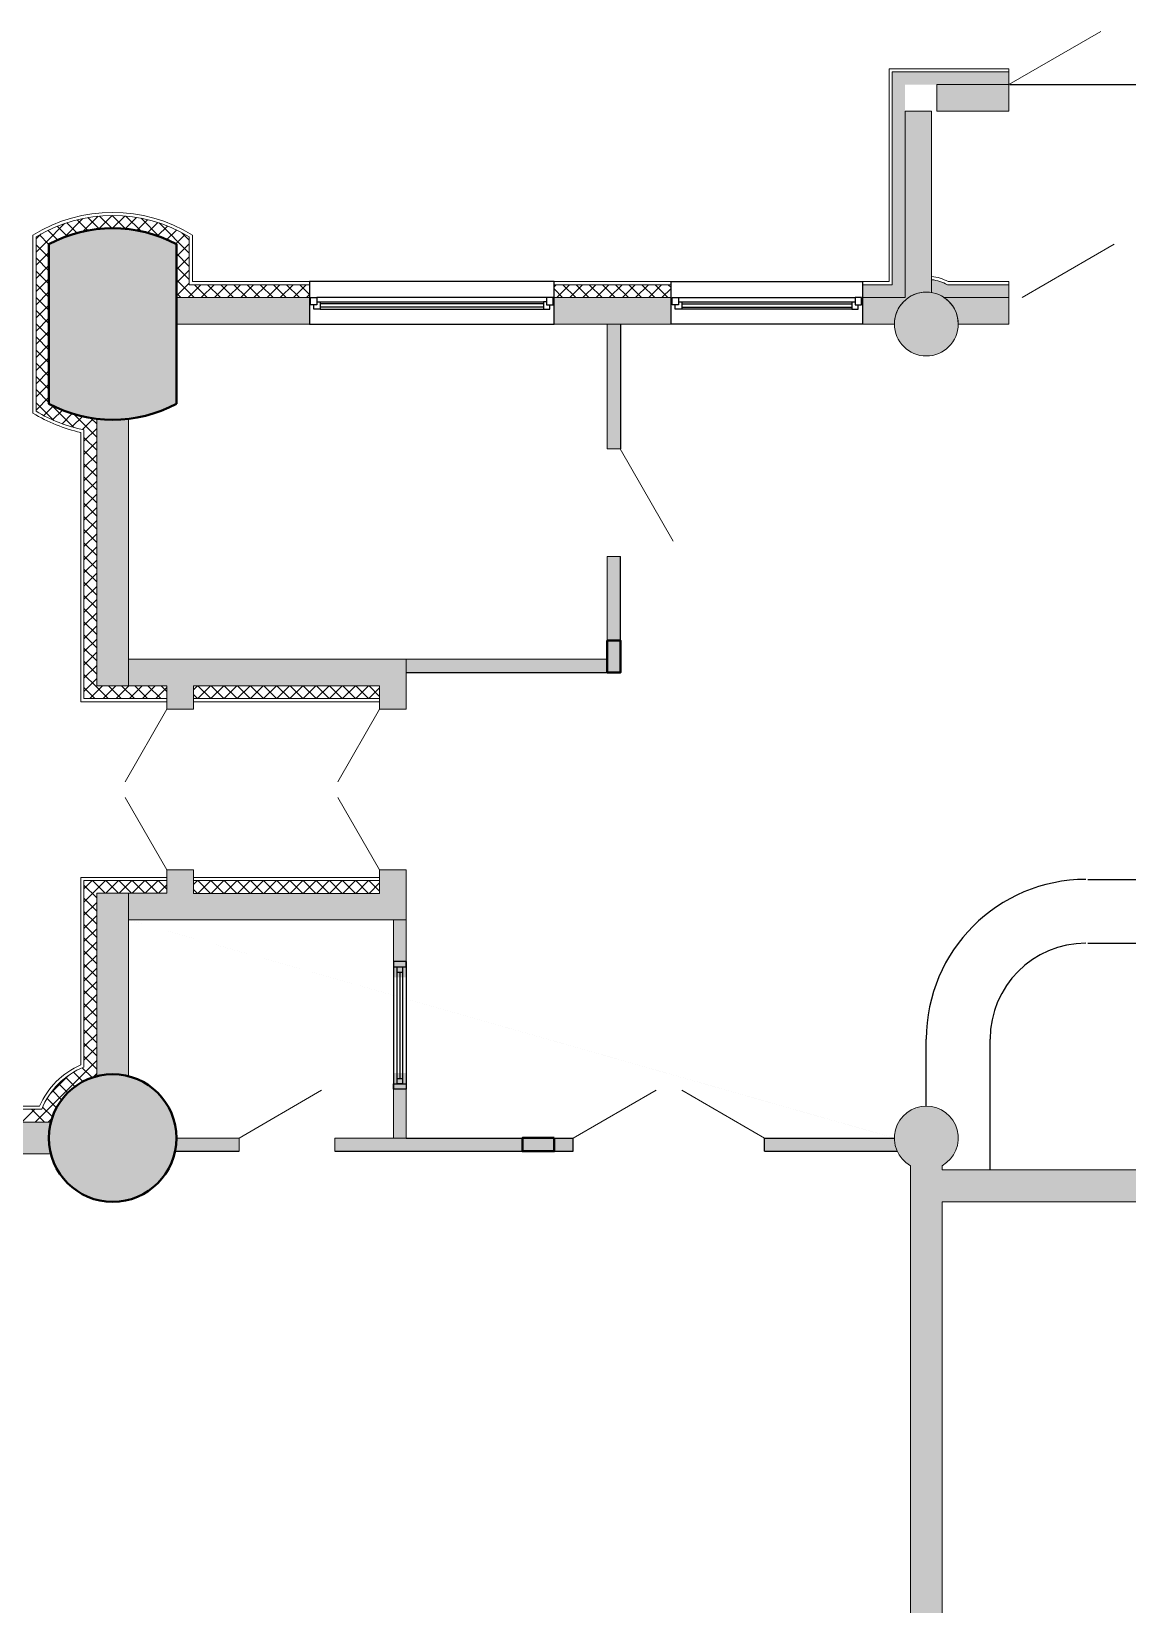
# Model space of a CAD drawing. Header units: millimetres. Extents: x 72919 to 485785, y -53256 to 338519.
# Drawn here: x 266972 to 277277, y 235521 to 250305 of the extents above; entities that cross this region are included whole.
import ezdxf

# ---------------------------------------------------------------- set-up
doc = ezdxf.new("R2010")
doc.units = ezdxf.units.MM
doc.layers.add('door', color=177, linetype='Continuous', lineweight=9)
doc.layers.add('wall', color=5, linetype='Continuous', lineweight=40)

# ---------------------------------------------------------------- blocks, each defined once
blk = doc.blocks.new('Пилон 1')
at = {"layer": 'wall', "lineweight": 9, "ltscale": 400, "true_color": 0x000000}
h = blk.add_hatch(color=18, dxfattribs=at)
h.dxf.hatch_style = 1
edge = h.paths.add_edge_path()
edge.add_line((600, -750), (600, 750))
edge.add_arc((0, -375), 1275, 61.9275, 118.0725)
edge.add_line((-600, 750), (-600, -750))
edge.add_arc((0, 375), 1275, 241.9275, 298.0725)
at = {"layer": 'wall', "color": 0, "ltscale": 400}
blk.add_lwpolyline([(600, -750), (600, 750, 0.25), (-600, 750), (-600, -750, 0.25), (600, -750)], format="xyb", dxfattribs=at)
blk = doc.blocks.new('Колонна ∅1200')
at = {"lineweight": 9, "ltscale": 400, "true_color": 0x000000}
h = blk.add_hatch(color=18, dxfattribs=at)
h.dxf.hatch_style = 1
edge = h.paths.add_edge_path()
edge.add_arc((0, 0), 600, 0, 360)
at = {"color": 18, "ltscale": 400, "true_color": 0x000000}
blk.add_circle((0, 0), 600, dxfattribs=at)
blk = doc.blocks.new('сердечник для 125')
at = {"lineweight": 40, "ltscale": 200, "true_color": 0x000000}
h = blk.add_hatch(color=18, dxfattribs=at)
h.dxf.hatch_style = 1
h.paths.add_polyline_path([(-779283, 728683), (-779583, 728683), (-779583, 728558), (-779283, 728558)])
at = {"color": 18, "lineweight": 40, "true_color": 0x000000}
blk.add_lwpolyline([(-779283, 728683), (-779583, 728683), (-779583, 728558), (-779283, 728558)], close=True, dxfattribs=at)
at = {"ltscale": 0.740741}
for points in [[(-779408, 728682), (-779408, 728683)], [(-779283, 728558), (-779283, 728558)]]:
    blk.add_lwpolyline(points, dxfattribs=at)

msp = doc.modelspace()

# ---------------------------------------------------------------- hatches: boundary and pattern name
at = {"ltscale": 500, "true_color": 0x000000}
h = msp.add_hatch(color=18, dxfattribs=at)
h.dxf.hatch_style = 1
h.paths.add_polyline_path([(275485.43379, 249804.99944), (276160.43379, 249804.99944), (276160.43379, 249554.99944), (275485.43379, 249554.99944)])
h = msp.add_hatch(color=18, dxfattribs=at)
h.dxf.hatch_style = 1
edge = h.paths.add_edge_path()
edge.add_line((275435.43379, 249554.99944), (275435.43379, 247854.99944))
edge.add_arc((275391.36487, 247552.24651), 305.94347, 81.718153289, 179.484436001)
edge.add_line((275085.43379, 247554.99944), (274785.43379, 247554.99944))
edge.add_line((274785.43379, 247554.99944), (274785.43379, 247804.99944))
edge.add_line((274785.43379, 247804.99944), (275185.43379, 247804.99944))
edge.add_line((275185.43379, 247804.99944), (275185.43379, 249554.99944))
edge.add_line((275185.43379, 249554.99944), (275435.43379, 249554.99944))
h = msp.add_hatch(color=18, dxfattribs=at)
h.dxf.hatch_style = 1
h.paths.add_polyline_path([(269825.33423, 239904.99944), (270375.43379, 239904.99944), (270375.43379, 240515.3038), (270495.43379, 240515.25196), (270495.43379, 239904.99944), (272065.05919, 239904.99948), (272065.05913, 239779.99944), (269825.33416, 239779.99944)], flags=17)
h.paths.add_polyline_path([(268335.43379, 239904.99944), (268925.33423, 239904.99944), (268925.33423, 239779.99944), (268280.86939, 239779.99944), (268305.67457, 239718.38368), (268326.90059, 239804.16782)], flags=17)
h.paths.add_polyline_path([(267885.43379, 244404.99944), (272385.86134, 244404.99944), (272385.86134, 245371.08076), (272510.86134, 245371.08076), (272510.86134, 244284.99944), (270495.43379, 244284.99944), (270495.43379, 243934.99944), (270245.43379, 243934.99944), (270245.43379, 244155.2206), (268495.43379, 244155.2206), (268495.43379, 243934.99944), (268245.43379, 243934.99944), (268245.43379, 244154.99944), (267885.43379, 244154.99944)])
h.paths.add_polyline_path([(271885.43379, 247554.99944), (271885.43379, 247804.99944), (272985.43379, 247804.99944), (272985.43379, 247554.99944), (272510.86134, 247554.99944), (272510.86134, 246381.08076), (272385.86134, 246381.08076), (272385.86134, 247554.99944)])
h.paths.add_polyline_path([(269585.43379, 247554.99944), (268335.43379, 247554.99944), (268335.43379, 247804.99944), (269585.43379, 247804.99944)])
edge = h.paths.add_edge_path()
edge.add_line((267885.43379, 241954.99944), (267885.43379, 242204.99944))
edge.add_line((267885.43379, 242204.99944), (268245.43379, 242204.99944))
edge.add_line((268245.43379, 242204.99944), (268245.43379, 242424.99944))
edge.add_line((268245.43379, 242424.99944), (268495.43379, 242424.99944))
edge.add_line((268495.43379, 242424.99944), (268495.43379, 242204.77829))
edge.add_line((268495.43379, 242204.77829), (270245.43379, 242204.77829))
edge.add_line((270245.43379, 242204.77829), (270245.43379, 242424.99944))
edge.add_line((270245.43379, 242424.99944), (270495.43379, 242424.99944))
edge.add_line((270495.43379, 242424.99944), (270495.38064, 241415.30391))
edge.add_line((270495.38064, 241415.30391), (270375.43379, 241415.31022))
edge.add_line((270375.43379, 241415.31022), (270375.46218, 241954.77829))
edge.add_line((270375.46218, 241954.77829), (267885.43379, 241954.77829))
edge.add_line((275085.43379, 239904.99944), (273865.05907, 239904.99944))
edge.add_line((273865.05907, 239904.99944), (273865.05907, 239779.99944))
edge.add_line((273865.05907, 239779.99944), (275235.43379, 239779.99944))
edge.add_line((275235.43379, 239779.99944), (275184.06061, 239682.62848))
edge.add_line((275184.06061, 239682.62848), (275136.72012, 239737.24513))
edge.add_line((275136.72012, 239737.24513), (275104.92299, 239798.6336))
edge.add_line((275104.92299, 239798.6336), (275088.12641, 239864.89554))
edge.add_line((275088.12641, 239864.89554), (275088.12641, 239904.99944))
h = msp.add_hatch(color=18, dxfattribs=at)
h.dxf.hatch_style = 1
h.paths.add_polyline_path([(268335.43379, 247804.99944), (268335.43379, 247554.99944), (269585.43379, 247554.99944), (269585.43379, 247804.99944)])
h.paths.add_polyline_path([(271885.43379, 247804.99944), (271885.43379, 247554.99944), (272985.43379, 247554.99944), (272985.43379, 247804.99944)])
h = msp.add_hatch(color=18, dxfattribs=at)
h.dxf.hatch_style = 1
edge = h.paths.add_edge_path()
edge.add_arc((275385.43379, 247554.99944), 300, 9, 369)
h = msp.add_hatch(color=18, dxfattribs=at)
h.dxf.hatch_style = 1
edge = h.paths.add_edge_path()
edge.add_line((276160.43379, 247804.99944), (275551.26502, 247804.99944))
edge.add_arc((275385.43379, 247554.99944), 300, 0, 56.442690238, ccw=False)
edge.add_line((275685.43379, 247554.99944), (276160.43379, 247554.99944))
edge.add_line((276160.43379, 247554.99944), (276160.43379, 247804.99944))
h = msp.add_hatch(color=18, dxfattribs=at)
h.dxf.hatch_style = 1
h.paths.add_polyline_path([(267885.43379, 244154.96441), (267585.43379, 244154.96441), (267585.43379, 246663.85372), (267885.43379, 246663.85372)])
h = msp.add_hatch(color=18, dxfattribs=at)
h.dxf.hatch_style = 1
h.paths.add_polyline_path([(267885.43379, 244404.96441), (267888.68473, 244154.99944), (268245.43379, 244154.99944), (268245.43379, 243934.99944), (268495.43379, 243934.99944), (268495.43379, 244154.99944), (270245.43379, 244155.2206), (270245.43379, 243934.99944), (270495.43379, 243934.99944), (270495.43379, 244404.96441)])
h.paths.add_polyline_path([(267885.43379, 242204.99944), (267885.43379, 241954.99944), (270495.43379, 241954.77829), (270495.43379, 242424.99944), (270245.43379, 242424.99944), (270245.43379, 242204.77829), (268495.43379, 242204.77829), (268495.43379, 242424.99944), (268245.43379, 242424.99944), (268245.43379, 242204.99944)])
h.paths.add_polyline_path([(270375.43379, 241954.77829), (270375.4986, 241565.27797), (270495.44546, 241565.27797), (270495.38064, 241954.77829)])
h.paths.add_polyline_path([(270375.43379, 240365.32967), (270375.43379, 239904.99944), (270495.43379, 239904.99944), (270495.43379, 240365.27793)])
h = msp.add_hatch(color=18, dxfattribs=at)
h.dxf.hatch_style = 1
h.paths.add_polyline_path([(267885.43379, 240485.94695), (267585.43379, 240485.94695), (267585.43379, 242204.77829), (267885.43379, 242204.77829)])
h = msp.add_hatch(color=18, dxfattribs=at)
h.dxf.hatch_style = 1
edge = h.paths.add_edge_path()
edge.add_arc((283035.43379, 239904.99944), 300, -60, 239.964900867, ccw=False)
edge.add_line((283185.43379, 239645.19182), (283185.43379, 234954.99944))
edge.add_line((283185.43379, 234954.99944), (282685.43379, 234954.99944))
edge.add_line((282685.43379, 234954.99944), (282685.43379, 235254.99944))
edge.add_line((282685.43379, 235254.99944), (282885.43379, 235254.99944))
edge.add_line((282885.43379, 235254.99944), (282885.43379, 239304.99944))
edge.add_line((282885.43379, 239304.99944), (275535.43382, 239304.99944))
edge.add_line((275535.43382, 239304.99944), (275535.43382, 235254.99944))
edge.add_line((275535.43382, 235254.99944), (280885.43379, 235254.99944))
edge.add_line((280885.43379, 235254.99944), (280885.43379, 234954.99944))
edge.add_line((280885.43379, 234954.99944), (275235.43379, 234954.99944))
edge.add_line((275235.43379, 234954.99944), (275235.43379, 239645.19182))
edge.add_arc((275385.43379, 239904.99944), 300, -60.000016899, 240, ccw=False)
edge.add_line((275535.43371, 239645.19178), (275535.43371, 239604.99392))
edge.add_line((275535.43371, 239604.99392), (278690.81854, 239604.99944))
edge.add_arc((279210.43379, 239904.99944), 600, -30, 210, ccw=False)
edge.add_line((279730.04903, 239604.99944), (282885.4338, 239604.99944))
edge.add_line((282885.4338, 239604.99944), (282885.27466, 239645.28376))
h = msp.add_hatch(color=18, dxfattribs=at)
h.dxf.hatch_style = 1
h.paths.add_polyline_path([(267159.66968, 240054.99944), (267159.66968, 239754.99944), (260725.4248, 239754.99944), (260725.4248, 240054.99944)])
at = {"layer": 'wall', "lineweight": 18, "ltscale": 0.007407, "true_color": 0x000000}
h = msp.add_hatch(color=18, dxfattribs=at)
h.dxf.hatch_style = 1
h.paths.add_polyline_path([(276160.43379, 249804.99944), (276160.43379, 249924.99944), (275065.43379, 249924.99944), (275065.43379, 247924.99944), (274785.43379, 247924.99944), (274785.43379, 247804.99944), (275185.43379, 247804.99944), (275185.43379, 249804.99944)])
h = msp.add_hatch(color=18, dxfattribs=at)
h.dxf.hatch_style = 1
edge = h.paths.add_edge_path()
edge.add_line((276160.43379, 247924.99944), (275584.17985, 247924.99944))
edge.add_arc((275385.43379, 247554.99944), 420, 61.757462816, 83.162858832)
edge.add_line((275435.43379, 247972.01263), (275435.43379, 247850.80343))
edge.add_arc((275385.43379, 247554.99944), 300, 56.442690238, 80.405931773, ccw=False)
edge.add_line((275551.26502, 247804.99944), (276160.43379, 247804.99944))
edge.add_line((276160.43379, 247804.99944), (276160.43379, 247924.99944))

# ---------------------------------------------------------------- linework, layer by layer
at = {"color": 18, "ltscale": 500, "true_color": 0x000000}
for p, q in [((271875.43379, 247804.99944), (269655.43379, 247804.99944)), ((272995.43379, 247804.99944), (274715.43379, 247804.99944)), ((269655.43379, 247764.99944), (271785.43379, 247764.99944)), ((271785.43379, 247744.99944), (269685.43379, 247744.99944)), ((271785.43379, 247714.99944), (269685.43379, 247714.99944)), ((269685.43379, 247694.99944), (271845.43379, 247694.99944)), ((273085.43379, 247764.99944), (274715.43379, 247764.99944)), ((273085.43379, 247744.99944), (274685.43379, 247744.99944)), ((273085.43379, 247714.99944), (274685.43379, 247714.99944)), ((272510.86134, 247554.99944), (272510.86134, 246381.08076)), ((270375.43379, 241565.25206), (270375.48847, 240365.25196)), ((270495.38064, 241565.30391), (270495.43532, 240365.3038)), ((270495.43379, 239904.99944), (272065.05907, 239904.99944)), ((272065.05907, 239779.99944), (272065.05907, 239904.99941)), ((273865.05907, 239904.99944), (275085.43379, 239904.99944)), ((273865.05907, 239779.99944), (273865.05907, 239904.99944)), ((268322.26852, 239779.99944), (268925.33423, 239779.99944)), ((269825.33423, 239779.99944), (272065.05907, 239779.99944)), ((273865.05907, 239779.99944), (275112.71598, 239779.99944))]:
    msp.add_line(p, q, dxfattribs=at)
for points in [[(276170.73544, 249804.99944), (278190.73544, 249804.99944)], [(271815.43379, 247804.99944), (271815.43379, 247734.99944), (271875.43379, 247734.99944), (271875.43379, 247804.99944)], [(269685.43379, 247764.99944), (269685.43379, 247694.99944), (269625.43379, 247694.99944), (269625.43379, 247734.99944)], [(271815.43379, 247764.99944), (271785.43379, 247764.99944), (271785.43379, 247694.99944)], [(271845.43379, 247694.99944), (271845.43379, 247734.99944)], [(270495.43379, 244279.96441), (272510.86134, 244279.96441), (272510.86134, 245371.08076)], [(276904.34665, 242335.30935), (281535.43379, 242335.30935)], [(276904.34665, 241735.30935), (281535.43379, 241735.30935)], [(270410.43379, 241465.30391), (270460.43379, 241465.30391)], [(270460.43513, 241515.30391), (270460.43491, 240415.3038), (270410.43492, 240415.3038), (270410.43519, 241515.30391)], [(270435.43494, 241465.30391), (270435.43467, 240465.3038)], [(275385.43379, 240204.99944), (275385.43379, 240835.30935)], [(275985.43379, 239604.99944), (275985.43379, 240835.30935)], [(270410.43532, 240465.3038), (270460.43532, 240465.3038)]]:
    msp.add_lwpolyline(points, dxfattribs=at)
for points in [[(271885.43379, 247554.99944), (271885.43379, 247954.99944), (269585.43379, 247954.99944), (269585.43379, 247554.99944)], [(269595.43379, 247804.99944), (269655.43379, 247804.99944), (269655.43379, 247734.99944), (269595.43379, 247734.99944)], [(270495.43379, 241515.30391), (270495.43379, 241565.30391), (270375.43379, 241565.30391), (270375.43379, 241515.30391)], [(270495.43532, 240415.3038), (270495.43532, 240365.3038), (270375.43532, 240365.3038), (270375.43532, 240415.3038)]]:
    msp.add_lwpolyline(points, close=True, dxfattribs=at)
at = {"color": 18, "ltscale": 500, "true_color": 0x000000, "elevation": 0}
for points in [[(272985.43379, 247554.99944), (272985.43379, 247954.99944), (274785.43379, 247954.99944), (274785.43379, 247554.99944)], [(274775.43379, 247804.99944), (274715.43379, 247804.99944), (274715.43379, 247734.99944), (274775.43379, 247734.99944)]]:
    msp.add_lwpolyline(points, close=True, dxfattribs=at)
for points in [[(273055.43379, 247804.99944), (273055.43379, 247734.99944), (272995.43379, 247734.99944), (272995.43379, 247804.99944)], [(274685.43379, 247694.99944), (273025.43379, 247694.99944), (273025.43379, 247734.99944)], [(273055.43379, 247764.99944), (273085.43379, 247764.99944), (273085.43379, 247694.99944)], [(274685.43379, 247764.99944), (274685.43379, 247694.99944), (274745.43379, 247694.99944), (274745.43379, 247734.99944)]]:
    msp.add_lwpolyline(points, dxfattribs=at)
at = {"color": 18, "ltscale": 500, "true_color": 0x000000}
for radius in [1500, 900]:
    msp.add_arc((276885.43379, 240835.30935), radius, 90, 180, dxfattribs=at)
at = {"layer": 'door', "linetype": 'ByBlock', "ltscale": 100}
for p, q in [((276160.43379, 249804.99944), (277026.45919, 250304.99944)), ((276285.73544, 247804.99006), (277151.76085, 248304.99006)), ((273005.86134, 245515.05535), (272505.86134, 246381.08076)), ((268245.43379, 243934.99944), (267852.24178, 243253.97091)), ((270245.43379, 243934.99944), (269852.24178, 243253.97091)), ((268245.43379, 242424.99944), (267852.24178, 243106.02798)), ((270245.43379, 242424.99944), (269852.24178, 243106.02798)), ((269698.75709, 240354.99944), (268925.33423, 239904.99944)), ((272065.05919, 239904.99948), (272844.48205, 240354.99948)), ((273085.63621, 240354.99944), (273865.05907, 239904.99944))]:
    msp.add_line(p, q, dxfattribs=at)
at = {"layer": 'wall', "color": 18, "lineweight": 18, "ltscale": 0.007407, "true_color": 0x000000}
for p, q in [((276160.43379, 249954.99944), (276160.43379, 249804.99944)), ((276160.43379, 247804.99944), (276160.43379, 247954.99944)), ((272385.86134, 246381.08076), (272385.86134, 247554.99944)), ((267180.5393, 246650.10995), (267015.43379, 246815.21547)), ((267585.43379, 246616.44653), (267530.26507, 246671.61524)), ((267585.43379, 244154.99944), (267585.43379, 246663.85372)), ((267885.43379, 244154.99944), (267885.43379, 246663.85372)), ((272510.86134, 246381.08076), (272385.86134, 246381.08076)), ((267568.26345, 244034.99944), (267465.43379, 244137.82911)), ((267585.43379, 244154.99944), (267885.43379, 244154.99944)), ((267885.43379, 244154.99944), (268245.43379, 244154.99944)), ((267585.43379, 240485.94695), (267585.43379, 242204.99944)), ((267585.43379, 242204.99944), (267885.43379, 242204.99944)), ((268495.43379, 241954.99944), (267885.43379, 241954.99944)), ((270495.43379, 241565.25206), (270375.43379, 241565.30391)), ((260725.4248, 240054.99944), (267154.48628, 240054.99944)), ((268335.43379, 239904.99944), (268925.33423, 239904.99944)), ((268925.33423, 239779.99944), (268925.33423, 239904.99944)), ((269825.33423, 239904.99944), (270495.43379, 239904.99944)), ((269825.33423, 239779.99944), (269825.33423, 239904.99944))]:
    msp.add_line(p, q, dxfattribs=at)
at = {"layer": 'wall', "color": 18, "lineweight": 18, "ltscale": 0.007407, "true_color": 0x000000, "extrusion": (-0.707107, -0.707107, 0)}
for p, q in [((268455.43379, 248221.32026), (268171.74102, 248505.01303)), ((268455.43379, 248345.06395), (268387.02712, 248413.47061)), ((268376.77986, 247804.99944), (268335.43379, 247846.34551))]:
    msp.add_line(p, q, dxfattribs=at)
at = {"layer": 'wall', "color": 18, "lineweight": 18, "ltscale": 0.007407, "true_color": 0x000000, "extrusion": (0.707107, 0.707107, 0)}
for p, q in [((268500.52354, 247804.99944), (268335.43379, 247970.0892)), ((267585.43379, 246492.70284), (267369.49435, 246708.64228))]:
    msp.add_line(p, q, dxfattribs=at)
at = {"layer": 'wall', "color": 18, "lineweight": 18, "ltscale": 0.007407, "true_color": 0x000000, "extrusion": (1, 0, 0)}
for p, q in [((269585.43379, 247954.99944), (269585.43379, 247804.99944)), ((271885.43379, 247954.99944), (271885.43379, 247804.99944)), ((268245.43379, 244154.99944), (268245.43379, 244004.99944)), ((270245.43379, 244155.2206), (270245.43379, 244005.2206)), ((268245.43379, 242354.99944), (268245.43379, 242204.99944)), ((268495.43379, 242354.77829), (268495.43379, 242204.77829))]:
    msp.add_line(p, q, dxfattribs=at)
at = {"layer": 'wall', "color": 18, "lineweight": 18, "ltscale": 0.007407, "true_color": 0x000000}
for points in [[(276160.43379, 249954.99944), (275035.43379, 249954.99944), (275035.43379, 247954.99944), (274785.43379, 247954.99944), (274785.43379, 247804.99944)], [(276160.43379, 249924.99944), (275065.43379, 249924.99944), (275065.43379, 247924.99944), (274785.43379, 247924.99944)], [(267277.67231, 248369.9908), (267453.99644, 248546.31494)], [(267501.02563, 248433.2663), (267400.17725, 248534.11467)], [(267609.29147, 248448.74414), (267502.60349, 248555.43212)], [(267726.80903, 248454.97027), (267612.23098, 248569.54832)], [(267856.2617, 248449.26128), (267730.53215, 248574.99083)], [(267852.28941, 248449.63316), (267959.5372, 248556.88094)], [(267961.24391, 248434.84397), (268062.51302, 248536.11307)], [(268176.86604, 248376.14432), (268004.13346, 248548.8769)], [(267306.22125, 248380.5833), (267213.2323, 248473.57225)], [(267400.36444, 248410.18379), (267303.95501, 248506.59323)], [(268157.13092, 248383.24361), (268250.36914, 248476.48183)], [(268245.95822, 248348.32722), (268336.49781, 248438.86681)], [(268329.5123, 248308.13761), (268417.9868, 248396.61211)], [(267135.43379, 248180.13971), (267015.43379, 248300.13971)], [(267015.43379, 248107.75228), (267135.43379, 248227.75228)], [(267015.43379, 247984.00859), (267135.43379, 248104.00859)], [(268455.43379, 248097.57657), (268335.43379, 248217.57657)], [(268455.43379, 247973.83289), (268335.43379, 248093.83289)], [(267135.43379, 247932.65233), (267015.43379, 248052.65233)], [(267015.43379, 247860.2649), (267135.43379, 247980.2649)], [(268335.43379, 247942.82804), (268455.43379, 248062.82804)], [(267015.43379, 247736.52122), (267135.43379, 247856.52122)], [(267135.43379, 247685.16496), (267015.43379, 247805.16496)], [(268445.09257, 247804.99944), (268565.09257, 247924.99944)], [(268748.01092, 247804.99944), (268628.01092, 247924.99944)], [(268692.57994, 247804.99944), (268812.57994, 247924.99944)], [(268871.7546, 247804.99944), (268751.7546, 247924.99944)], [(268816.32363, 247804.99944), (268936.32363, 247924.99944)], [(268995.49829, 247804.99944), (268875.49829, 247924.99944)], [(268940.06731, 247804.99944), (269060.06731, 247924.99944)], [(269119.24198, 247804.99944), (268999.24198, 247924.99944)], [(269063.811, 247804.99944), (269183.811, 247924.99944)], [(269187.55469, 247804.99944), (269307.55469, 247924.99944)], [(269311.29837, 247804.99944), (269431.29837, 247924.99944)], [(269490.47304, 247804.99944), (269370.47304, 247924.99944)], [(269435.04206, 247804.99944), (269555.04206, 247924.99944)], [(269585.43379, 247833.78238), (269494.21672, 247924.99944)], [(269558.78575, 247804.99944), (269585.43379, 247831.64748)], [(271885.43379, 247904.26112), (271906.17211, 247924.99944)], [(271909.91579, 247804.99944), (272029.91579, 247924.99944)], [(272089.09046, 247804.99944), (271969.09046, 247924.99944)], [(272212.83414, 247804.99944), (272092.83414, 247924.99944)], [(272157.40317, 247804.99944), (272277.40317, 247924.99944)], [(272281.14685, 247804.99944), (272401.14685, 247924.99944)], [(272460.32152, 247804.99944), (272340.32152, 247924.99944)], [(272404.89054, 247804.99944), (272524.89054, 247924.99944)], [(272528.63423, 247804.99944), (272648.63423, 247924.99944)], [(272707.80889, 247804.99944), (272587.80889, 247924.99944)], [(272776.1216, 247804.99944), (272896.1216, 247924.99944)], [(272899.86529, 247804.99944), (272985.43379, 247890.56794)], [(272985.43379, 247898.60561), (272959.03995, 247924.99944)], [(267015.43379, 247612.77753), (267135.43379, 247732.77753)], [(267135.43379, 247561.42127), (267015.43379, 247681.42127)], [(267015.43379, 247365.29016), (267135.43379, 247485.29016)], [(267135.43379, 247313.9339), (267015.43379, 247433.9339)], [(267015.43379, 247241.54647), (267135.43379, 247361.54647)], [(267135.43379, 247190.19021), (267015.43379, 247310.19021)], [(267015.43379, 247117.80278), (267135.43379, 247237.80278)], [(267015.43379, 246994.0591), (267135.43379, 247114.0591)], [(267135.43379, 246942.70284), (267015.43379, 247062.70284)], [(267015.43379, 246870.31541), (267135.43379, 246990.31541)], [(267015.43379, 246746.57172), (267135.43379, 246866.57172)], [(267087.30832, 246694.70257), (267176.59944, 246783.99369)], [(267370.93073, 246583.46221), (267164.33899, 246790.05395)], [(267258.97982, 246618.8867), (267353.6082, 246713.51507)], [(267451.7327, 246564.1522), (267555.36026, 246667.77976)], [(267585.43379, 246663.85372), (267585.43379, 244154.99944)], [(267465.43379, 246454.1096), (267585.43379, 246574.1096)], [(267465.43379, 246330.36592), (267585.43379, 246450.36592)], [(267585.43379, 246245.21547), (267465.43379, 246365.21547)], [(267465.43379, 246206.62223), (267585.43379, 246326.62223)], [(267585.43379, 246121.47178), (267465.43379, 246241.47178)], [(267465.43379, 246082.87854), (267585.43379, 246202.87854)], [(267585.43379, 245997.72809), (267465.43379, 246117.72809)], [(267465.43379, 245959.13486), (267585.43379, 246079.13486)], [(267585.43379, 245873.98441), (267465.43379, 245993.98441)], [(267465.43379, 245835.39117), (267585.43379, 245955.39117)], [(267585.43379, 245750.24072), (267465.43379, 245870.24072)], [(267465.43379, 245711.64748), (267585.43379, 245831.64748)], [(267585.43379, 245626.49703), (267465.43379, 245746.49703)], [(267465.43379, 245587.9038), (267585.43379, 245707.9038)], [(267585.43379, 245502.75335), (267465.43379, 245622.75335)], [(267465.43379, 245464.16011), (267585.43379, 245584.16011)], [(267585.43379, 245379.00966), (267465.43379, 245499.00966)], [(267465.43379, 245340.41642), (267585.43379, 245460.41642)], [(267585.43379, 245255.26597), (267465.43379, 245375.26597)], [(267465.43379, 245216.67274), (267585.43379, 245336.67274)], [(269995.43379, 244404.96441), (272385.86134, 244404.96441), (272385.86134, 245371.08076)], [(272385.86134, 245371.08076), (272510.86134, 245371.08076)], [(267465.43379, 245092.92905), (267585.43379, 245212.92905)], [(267585.43379, 245007.7786), (267465.43379, 245127.7786)], [(267465.43379, 244969.18536), (267585.43379, 245089.18536)], [(267585.43379, 244884.03491), (267465.43379, 245004.03491)], [(267465.43379, 244845.44168), (267585.43379, 244965.44168)], [(267585.43379, 244760.29123), (267465.43379, 244880.29123)], [(267465.43379, 244721.69799), (267585.43379, 244841.69799)], [(267585.43379, 244636.54754), (267465.43379, 244756.54754)], [(267465.43379, 244597.9543), (267585.43379, 244717.9543)], [(267585.43379, 244512.80385), (267465.43379, 244632.80385)], [(267465.43379, 244474.21062), (267585.43379, 244594.21062)], [(267585.43379, 244389.06017), (267465.43379, 244509.06017)], [(267465.43379, 244350.46693), (267585.43379, 244470.46693)], [(270495.43379, 244404.96441), (267885.43379, 244404.96441)], [(268495.43379, 244154.99944), (270245.43379, 244154.99944), (270245.43379, 243934.99944), (270495.43379, 243934.99944), (270495.43379, 244404.96441)], [(267585.43379, 244265.31648), (267465.43379, 244385.31648)], [(267465.43379, 244226.72324), (267585.43379, 244346.72324)], [(267578.72046, 244148.28612), (267465.43379, 244261.57279)], [(267465.43379, 244102.97956), (267585.43379, 244222.97956)], [(267521.19736, 244034.99944), (267641.19736, 244154.99944)], [(267644.94105, 244034.99944), (267764.94105, 244154.99944)], [(267815.75082, 244034.99944), (267695.75082, 244154.99944)], [(267768.68473, 244034.99944), (267888.68473, 244154.99944)], [(267939.49451, 244034.99944), (267819.49451, 244154.99944)], [(267892.42842, 244034.99944), (268012.42842, 244154.99944)], [(268063.23819, 244034.99944), (267943.23819, 244154.99944)], [(268016.17211, 244034.99944), (268136.17211, 244154.99944)], [(268186.98188, 244034.99944), (268066.98188, 244154.99944)], [(268245.43379, 244154.99944), (268245.43379, 243934.99944), (268495.43379, 243934.99944), (268495.43379, 244154.99944)], [(268537.081, 244155.2206), (268657.081, 244035.2206)], [(268779.76617, 244155.2206), (268659.76617, 244035.2206)], [(268660.82468, 244155.2206), (268780.82468, 244035.2206)], [(268784.56837, 244155.2206), (268904.56837, 244035.2206)], [(269027.25354, 244155.2206), (268907.25354, 244035.2206)], [(268908.31206, 244155.2206), (269028.31206, 244035.2206)], [(269150.99723, 244155.2206), (269030.99723, 244035.2206)], [(269032.05574, 244155.2206), (269152.05574, 244035.2206)], [(269155.79943, 244155.2206), (269275.79943, 244035.2206)], [(269279.54312, 244155.2206), (269399.54312, 244035.2206)], [(269645.97198, 244155.2206), (269525.97198, 244035.2206)], [(269527.03049, 244155.2206), (269647.03049, 244035.2206)], [(269650.77418, 244155.2206), (269770.77418, 244035.2206)], [(269774.51786, 244155.2206), (269894.51786, 244035.2206)], [(269898.26155, 244155.2206), (270018.26155, 244035.2206)], [(270022.00524, 244155.2206), (270142.00524, 244035.2206)], [(270145.74892, 244155.2206), (270245.43379, 244055.53574)], [(268245.43379, 244004.99944), (267435.43379, 244004.99944)], [(267435.43379, 242354.99944), (268245.43379, 242354.99944)], [(267435.43379, 240592.3858), (267435.43379, 242354.99944)], [(267465.43379, 242324.99944), (267465.43379, 240572.45731)], [(267789.59552, 242204.99944), (267669.59552, 242324.99944)], [(267913.33921, 242204.99944), (267793.33921, 242324.99944)], [(267885.43379, 242204.99944), (268245.43379, 242204.99944), (268245.43379, 242424.99944), (268495.43379, 242424.99944), (268495.43379, 242204.77829), (270245.43379, 242204.77829), (270245.43379, 242424.99944), (270495.43379, 242424.99944), (270495.4986, 241565.27796), (270375.4986, 241565.27796), (270375.43379, 241954.77829)], [(268037.08289, 242204.99944), (267917.08289, 242324.99944)], [(267918.58372, 242204.99944), (268038.58372, 242324.99944)], [(268160.82658, 242204.99944), (268040.82658, 242324.99944)], [(268245.43379, 242244.13593), (268164.57027, 242324.99944)], [(268537.081, 242204.77829), (268657.081, 242324.77829)], [(268779.76617, 242204.77829), (268659.76617, 242324.77829)], [(268660.82468, 242204.77829), (268780.82468, 242324.77829)], [(268784.56837, 242204.77829), (268904.56837, 242324.77829)], [(269027.25354, 242204.77829), (268907.25354, 242324.77829)], [(268908.31206, 242204.77829), (269028.31206, 242324.77829)], [(269150.99723, 242204.77829), (269030.99723, 242324.77829)], [(269032.05574, 242204.77829), (269152.05574, 242324.77829)], [(269155.79943, 242204.77829), (269275.79943, 242324.77829)], [(269279.54312, 242204.77829), (269399.54312, 242324.77829)], [(269645.97198, 242204.77829), (269525.97198, 242324.77829)], [(269527.03049, 242204.77829), (269647.03049, 242324.77829)], [(269650.77418, 242204.77829), (269770.77418, 242324.77829)], [(269774.51786, 242204.77829), (269894.51786, 242324.77829)], [(269898.26155, 242204.77829), (270018.26155, 242324.77829)], [(270022.00524, 242204.77829), (270142.00524, 242324.77829)], [(267585.43379, 242161.6738), (267465.43379, 242281.6738)], [(267885.43379, 240485.94695), (267885.43379, 242204.99944)], [(268166.07109, 242204.99944), (268245.43379, 242284.36213)], [(270145.74892, 242204.77829), (270245.43379, 242304.46315)], [(267585.43379, 242037.93012), (267465.43379, 242157.93012)], [(267585.43379, 241790.44274), (267465.43379, 241910.44274)], [(270495.43379, 241954.77829), (268495.43379, 241954.77829)], [(267585.43379, 241666.69906), (267465.43379, 241786.69906)], [(267585.43379, 241419.21168), (267465.43379, 241539.21168)], [(267585.43379, 241295.468), (267465.43379, 241415.468)], [(267585.43379, 241171.72431), (267465.43379, 241291.72431)], [(267585.43379, 241047.98062), (267465.43379, 241167.98062)], [(267585.43379, 240924.23694), (267465.43379, 241044.23694)], [(267585.43379, 240800.49325), (267465.43379, 240920.49325)], [(267585.43379, 240676.74956), (267465.43379, 240796.74956)], [(267312.68827, 240330.77665), (267227.835, 240415.62991)], [(270495.43379, 239904.99944), (270495.43379, 240365.3038), (270375.43379, 240365.3038), (270375.43379, 239904.99944)], [(267093.49073, 240054.99944), (266973.49073, 240174.99944)], [(260702.63312, 239754.99944), (267142.50802, 239754.99944)]]:
    msp.add_lwpolyline(points, dxfattribs=at)
for points in [[(275485.43379, 249554.99944), (276160.43379, 249554.99944), (276160.43379, 249804.99944), (275485.43379, 249804.99944)], [(269585.43379, 247554.99944), (268335.43379, 247554.99944), (268335.43379, 247804.99944), (269585.43379, 247804.99944)], [(272985.43379, 247804.99944), (271885.43379, 247804.99944), (271885.43379, 247554.99944), (272985.43379, 247554.99944)]]:
    msp.add_lwpolyline(points, close=True, dxfattribs=at)
for points in [[(275085.43379, 247554.99944), (274785.43379, 247554.99944), (274785.43379, 247804.99944), (275185.43379, 247804.99944), (275185.43379, 249554.99944), (275435.43379, 249554.99944), (275435.43379, 247850.80343, 0.4641530867)], [(275551.26502, 247804.99944), (276160.43379, 247804.99944), (276160.43379, 247554.99944), (275685.43379, 247554.99944, 0.2513806714)], [(275535.43371, 239604.99944), (278690.81854, 239604.99944, -1.7320508076), (279730.04903, 239604.99944), (282885.4338, 239604.99944), (282885.27466, 239645.28376, -3.7297658762), (283185.43379, 239645.19182), (283185.43379, 234954.99944), (282685.43379, 234954.99944), (282685.43379, 235254.99944), (282885.43379, 235254.99944), (282885.43379, 239304.99944), (275535.43382, 239304.99944), (275535.43382, 235254.99944), (280885.43379, 235254.99944), (280885.43379, 234954.99944), (275235.43379, 234954.99944), (275235.43379, 239645.19182, -3.7320519083), (275535.43371, 239645.19178)]]:
    msp.add_lwpolyline(points, format="xyb", close=True, dxfattribs=at)
at = {"layer": 'wall', "color": 18, "lineweight": 18, "ltscale": 0.007407, "true_color": 0x000000, "extrusion": (0.707107, -0.707107, 0)}
for points, elevation in [([(364781.60712, 0), (364986.04053, 0)], 13457.24981), ([(364903.47119, 0), (365082.87118, 0)], 13544.74981), ([(365000.67838, 0), (365163.80685, 0)], 13632.24981), ([(364422.09801, 0), (364487.56685, 0)], 13194.74981), ([(364462.73691, 0), (364714.13679, 0)], 13282.24981), ([(365202.85017, 0), (365339.64984, 0)], 13894.74981), ([(364334.59801, 0), (364462.73691, 0)], 13282.24981), ([(365238.85991, 0), (365408.56554, 0)], 14244.74981), ([(365151.35991, 0), (365321.06554, 0)], 14332.24981), ([(364976.35991, 0), (365146.06554, 0)], 14507.24981), ([(365131.44085, 0), (365301.14648, 0)], 14682.24981), ([(367581.44085, 0), (367751.14648, 0)], 17132.24981), ([(368018.94085, 0), (368188.64648, 0)], 17569.74981), ([(363809.59801, 0), (363979.30364, 0)], 13807.24981), ([(363329.24649, 0), (363458.80589, 0)], 14507.24981), ([(363411.19806, 0), (363550.5444, 0)], 14682.24981), ([(362162.35572, 0), (362311.58069, 0)], 17044.74981), ([(360420.99411, 0), (360531.55053, 0)], 17832.24981), ([(360333.49411, 0), (360619.05053, 0)], 17919.74981), ([(360536.8449, 0), (360706.55053, 0)], 18007.24981), ([(360624.3449, 0), (360794.05053, 0)], 18094.74981), ([(360799.3449, 0), (360969.05053, 0)], 18269.74981), ([(361177.63408, 0), (361231.23776, 0)], 18532.24981), ([(361761.53214, 0), (361931.23776, 0)], 19232.24981), ([(360245.99411, 0), (360415.69974, 0)], 18007.24981), ([(360158.49411, 0), (360328.19974, 0)], 18094.74981), ([(360070.99411, 0), (360240.69974, 0)], 18182.24981), ([(359983.49411, 0), (360153.19974, 0)], 18269.74981), ([(359895.99411, 0), (360065.69974, 0)], 18357.24981), ([(359808.49411, 0), (359978.19974, 0)], 18444.74981), ([(359720.99411, 0), (359890.69974, 0)], 18532.24981), ([(359633.49411, 0), (359803.19974, 0)], 18619.74981), ([(359545.99411, 0), (359715.69974, 0)], 18707.24981), ([(359458.49411, 0), (359628.19974, 0)], 18794.74981), ([(359370.99411, 0), (359540.69974, 0)], 18882.24981), ([(359283.49411, 0), (359453.19974, 0)], 18969.74981), ([(358546.28574, 0), (359365.69974, 0)], 19057.24981), ([(358832.54991, 0), (359079.43557, 0)], 18969.74981), ([(359228.90627, 0), (359278.19974, 0)], 19144.74981), ([(358458.78574, 0), (358628.49137, 0)], 18969.74981), ([(358633.78574, 0), (358683.07921, 0)], 19144.74981)]:
    msp.add_lwpolyline(points, dxfattribs=dict(at, elevation=elevation))
at = {"layer": 'wall', "color": 18, "lineweight": 18, "ltscale": 0.007407, "true_color": 0x000000, "extrusion": (-0.707107, -0.707107, 0)}
for points, elevation in [([(13842.22609, 0), (13640.35968, 0)], -365170.63647), ([(13344.96507, 0), (13217.19425, 0)], -364558.13647), ([(13490.91698, 0), (13321.21135, 0)], -364295.63647), ([(13665.91698, 0), (13496.21135, 0)], -364120.63647), ([(14721.44543, 0), (14551.7398, 0)], -365170.63647), ([(15158.94543, 0), (14989.2398, 0)], -365608.13647), ([(15246.44543, 0), (15076.7398, 0)], -365695.63647), ([(17346.44543, 0), (17176.7398, 0)], -367795.63647), ([(17521.44543, 0), (17351.7398, 0)], -367970.63647), ([(17696.44543, 0), (17526.7398, 0)], -368145.63647), ([(17783.94543, 0), (17614.2398, 0)], -368233.13647), ([(13928.41698, 0), (13758.71135, 0)], -363858.13647), ([(14190.91698, 0), (14021.21135, 0)], -363595.63647), ([(15877.31309, 0), (15707.60746, 0)], -362545.63647), ([(17073.19404, 0), (16995.82493, 0)], -362283.13647), ([(18003.54138, 0), (17833.83575, 0)], -360533.13647), ([(18703.85414, 0), (18534.14852, 0)], -361233.13647), ([(18878.85414, 0), (18709.14852, 0)], -361408.13647), ([(19141.35414, 0), (18971.64852, 0)], -361670.63647), ([(19228.85414, 0), (19059.14852, 0)], -361758.13647), ([(19316.35414, 0), (19146.64852, 0)], -361845.63647), ([(19491.35414, 0), (19321.64852, 0)], -362020.63647), ([(19578.85414, 0), (19409.14852, 0)], -362108.13647), ([(19666.35414, 0), (19496.64852, 0)], -362195.63647), ([(19753.85414, 0), (19584.14852, 0)], -362283.13647), ([(19814.12116, 0), (19671.64852, 0)], -362370.63647), ([(18616.35414, 0), (18564.24743, 0)], -361145.63647), ([(18152.31309, 0), (17982.60746, 0)], -360270.63647), ([(19140.60607, 0), (19009.48919, 0)], -359220.63647), ([(19114.81309, 0), (18945.10746, 0)], -359308.13647), ([(19104.52753, 0), (18980.14628, 0)], -358783.13647), ([(19085.19129, 0), (18964.16626, 0)], -358870.63647), ([(19138.52006, 0), (19007.81051, 0)], -358695.63647)]:
    msp.add_lwpolyline(points, dxfattribs=dict(at, elevation=elevation))
at = {"layer": 'wall', "color": 18, "lineweight": 18, "ltscale": 0.007407, "true_color": 0x000000, "extrusion": (1, 0, 0)}
for points, elevation in [([(246718.33736, 0), (248391.66153, 0)], 266985.43379), ([(248391.66153, 0), (247954.99944, 0)], 268485.43379), ([(246735.16682, 0), (248374.83207, 0)], 267015.43379), ([(248304.99944, 0), (246804.99944, 0)], 267135.43379), ([(247804.99944, 0), (248304.99944, 0)], 268335.43379), ([(247924.99944, 0), (248374.83207, 0)], 268455.43379), ([(244004.99944, 0), (246536.93627, 0)], 267435.43379), ([(246561.37787, 0), (244034.99944, 0)], 267465.43379), ([(244005.2206, 0), (244155.2206, 0)], 268495.43379), ([(242204.77829, 0), (242354.77829, 0)], 270245.43379)]:
    msp.add_lwpolyline(points, dxfattribs=dict(at, elevation=elevation))
at = {"layer": 'wall', "color": 18, "lineweight": 18, "ltscale": 0.007407, "true_color": 0x000000, "extrusion": (0.707107, 0.707107, 0)}
for points, elevation in [([(-13312.14162, 0), (-13189.97148, 0)], 364470.63647), ([(-17083.94543, 0), (-16970.9314, 0)], 367533.13647), ([(-14365.91698, 0), (-14196.21135, 0)], 363420.63647), ([(-15002.31309, 0), (-14832.60746, 0)], 363420.63647), ([(-16728.03056, 0), (-16567.81901, 0)], 361845.63647), ([(-17853.07882, 0), (-18022.78445, 0)], 363140.70312), ([(-17269.18077, 0), (-17322.78445, 0)], 362440.70312), ([(-18414.81309, 0), (-18245.10746, 0)], 360008.13647), ([(-19085.82331, 0), (-18964.6912, 0)], 359045.63647), ([(-19105.83489, 0), (-18981.22059, 0)], 359133.13647)]:
    msp.add_lwpolyline(points, dxfattribs=dict(at, elevation=elevation))
at = {"layer": 'wall', "color": 18, "lineweight": 18, "ltscale": 0.007407, "true_color": 0x000000, "extrusion": (0, 1, 0)}
for points, elevation in [([(-268485.43379, 0), (-269585.43379, 0)], 247954.99944), ([(-272985.43379, 0), (-271885.43379, 0)], 247954.99944), ([(-269585.43379, 0), (-268335.43379, 0)], 247804.99944), ([(-268455.43379, 0), (-269585.43379, 0)], 247924.99944), ([(-272985.43379, 0), (-271885.43379, 0)], 247924.99944), ([(-267585.43379, 0), (-268245.43379, 0)], 244154.99944), ([(-267465.43379, 0), (-268245.43379, 0)], 244034.99944), ([(-270245.43379, 0), (-268495.43379, 0)], 242354.77829), ([(-270245.43379, 0), (-268495.43379, 0)], 242324.77829), ([(-268495.43379, 0), (-270245.43379, 0)], 242204.77829)]:
    msp.add_lwpolyline(points, dxfattribs=dict(at, elevation=elevation))
at = {"layer": 'wall', "color": 18, "lineweight": 18, "ltscale": 0.007407, "true_color": 0x000000}
for points in [[(275435.43379, 248002.21304, -0.0913884624), (275591.58907, 247954.99944), (276160.43379, 247954.99944)], [(275435.43379, 247972.01263, -0.0936711923), (275584.17985, 247924.99944), (276160.43379, 247924.99944)]]:
    msp.add_lwpolyline(points, format="xyb", dxfattribs=at)
at = {"layer": 'wall', "color": 18, "lineweight": 18, "ltscale": 0.007407, "true_color": 0x000000, "extrusion": (-0.707107, 0.707107, 0)}
for points, elevation in [([(-362524.80745, 0), (-362472.70074, 0)], -17237.18316), ([(-362612.30745, 0), (-362442.60183, 0)], -17324.68316), ([(-362787.30745, 0), (-362617.60183, 0)], -17499.68316), ([(-363049.80745, 0), (-362880.10183, 0)], -17762.18316), ([(-363137.30745, 0), (-362967.60183, 0)], -17849.68316), ([(-363224.80745, 0), (-363055.10183, 0)], -17937.18316), ([(-363399.80745, 0), (-363230.10183, 0)], -18112.18316), ([(-363487.30745, 0), (-363317.60183, 0)], -18199.68316), ([(-363574.80745, 0), (-363405.10183, 0)], -18287.18316), ([(-363662.30745, 0), (-363492.60183, 0)], -18374.68316), ([(-363722.57447, 0), (-363580.10183, 0)], -18462.18316)]:
    msp.add_lwpolyline(points, dxfattribs=dict(at, elevation=elevation))
at = {"layer": 'wall', "color": 18, "lineweight": 18, "ltscale": 0.007407, "true_color": 0x000000, "extrusion": (0, -1, 0)}
for points, elevation in [([(268495.43379, 0), (270245.43379, 0)], -244155.2206), ([(270245.43379, 0), (268495.43379, 0)], -244035.2206), ([(270245.43379, 0), (268495.43379, 0)], -244005.2206)]:
    msp.add_lwpolyline(points, dxfattribs=dict(at, elevation=elevation))
at = {"layer": 'wall', "color": 18, "lineweight": 18, "ltscale": 0.007407, "true_color": 0x000000, "extrusion": (2.98501e-13, -1, 0), "elevation": -242324.99944}
msp.add_lwpolyline([(267465.43379, 0), (268245.43379, 0)], dxfattribs=at)
at = {"layer": 'wall', "color": 18, "lineweight": 18, "ltscale": 0.007407, "true_color": 0x000000, "extrusion": (3.52774e-13, -1, 0), "elevation": -242204.99944}
msp.add_lwpolyline([(268245.43379, 0), (267585.43379, 0)], dxfattribs=at)
at = {"layer": 'wall', "color": 18, "lineweight": 18, "ltscale": 0.007407, "true_color": 0x000000, "extrusion": (1, 5.41765e-12, 0), "elevation": 267585.43379}
msp.add_lwpolyline([(242204.99944, 0), (240485.94694, 0)], dxfattribs=at)
at = {"layer": 'wall', "color": 18, "lineweight": 18, "ltscale": 0.007407, "true_color": 0x000000, "extrusion": (3.67383e-14, -1, 0), "elevation": -240174.99944}
msp.add_lwpolyline([(260730.43379, 0), (267067.97592, 0)], dxfattribs=at)
at = {"layer": 'wall', "color": 18, "lineweight": 18, "ltscale": 0.007407, "true_color": 0x000000, "extrusion": (3.703e-14, -1, 0), "elevation": -240204.99944}
msp.add_lwpolyline([(260760.43379, 0), (267048.04743, 0)], dxfattribs=at)
at = {"layer": 'wall', "color": 18, "lineweight": 18, "ltscale": 0.007407, "true_color": 0x000000, "extrusion": (7.11579e-14, -1, 0), "elevation": -240054.99944}
msp.add_lwpolyline([(267154.48628, 0), (260610.43379, 0)], dxfattribs=at)
at = {"layer": 'wall', "color": 18, "lineweight": 18, "ltscale": 0.007407, "true_color": 0x000000}
msp.add_circle((275385.43379, 247554.99944), 300, dxfattribs=at)
at = {"layer": 'wall', "color": 18, "lineweight": 18, "ltscale": 0.007407, "true_color": 0x000000, "extrusion": (0, 0, -1)}
for centre, radius, start, end in [((-267735.43379, 247179.99944), 1425, 58.243136128, 121.756863872), ((-267735.43379, 247929.99944), 1425, 282.153197479, 301.756863872), ((-267735.43379, 247929.99944), 1395, 281.159936862, 301.072950971), ((-267735.43379, 239904.99944), 750, 23.578178484, 66.421821528), ((-267735.43379, 239904.99944), 720, 22.024312835, 67.975687163)]:
    msp.add_arc(centre, radius, start, end, dxfattribs=at)
at = {"layer": 'wall', "color": 18, "lineweight": 18, "ltscale": 0.007407, "true_color": 0x000000}
for centre, radius, start, end in [((267735.43379, 247179.99944), 1395, 58.927049029, 121.072950971), ((267735.43379, 247179.99944), 1275, 61.927513071, 118.072486929), ((267735.43379, 247929.99944), 1275, 241.927513071, 263.243672971), ((267735.43379, 247929.99944), 1395, 238.927049029, 258.840063138), ((267735.43379, 239904.99944), 720, 112.024312837, 157.975687165), ((267735.43379, 239904.99944), 600, 104.477512186, 165.522487809)]:
    msp.add_arc(centre, radius, start, end, dxfattribs=at)

# ---------------------------------------------------------------- block references
for name, p in [('Пилон 1', (267735.43379, 247554.99944)), ('Колонна ∅1200', (267735.43379, 239904.99944)), ('сердечник для 125', (1051170.61644, -488777.44255))]:
    msp.add_blockref(name, p, dxfattribs=at)
at = {"layer": 'wall', "color": 18, "lineweight": 18, "ltscale": 0.007407, "true_color": 0x000000, "rotation": 90}
msp.add_blockref('сердечник для 125', (1001068.60585, 1023863.28825), dxfattribs=at)

doc.saveas('drawing.dxf')
